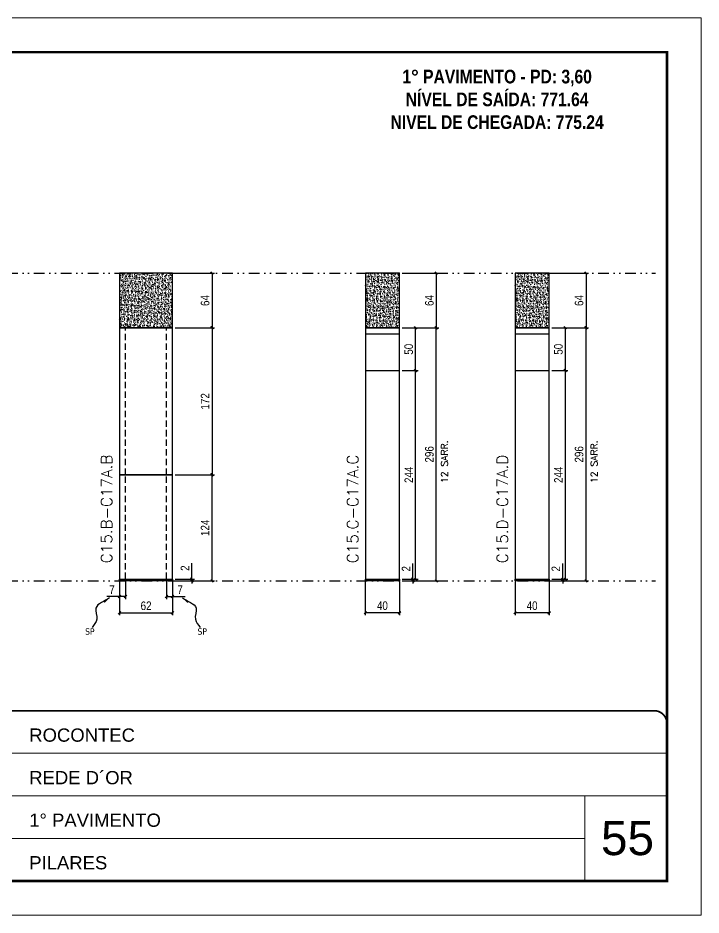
# Model space of a CAD drawing. Extents: x 2949 to 9203, y -16089 to 12527.
# Drawn here: x 6818 to 7618, y -3455 to -2405 of the extents above; entities that cross this region are included whole.
import ezdxf

# ---------------------------------------------------------------- set-up
doc = ezdxf.new("R2010")
doc.units = 0
for name, pattern in [('CONTINUO', [0]), ('DASHED', [0.75, 0.5, -0.25]), ('DIVIDE2', [0.625, 0.25, -0.125, 0, -0.125, 0, -0.125]), ('HIDDEN', [0.375, 0.25, -0.125])]:
    doc.linetypes.add(name, pattern=pattern)
for name, color, linetype, lineweight in [('CARIMBO', 255, 'Continuous', 9), ('Folhas', 255, 'Continuous', 9), ('SARRAFO DE PRESSAO', 251, 'DASHED', 9), ('Texto Seção', 7, 'Continuous', 15)]:
    doc.layers.add(name, color=color, linetype=linetype, lineweight=lineweight)
for name, color, linetype in [('COTA', 241, 'Continuous'), ('cotas', 4, 'Continuous'), ('NOMENCLATURA', 7, 'Continuous'), ('Nível', 160, 'Continuous'), ('Painéis', 200, 'Continuous'), ('SARR_2.2x7', 40, 'Continuous'), ('Sarrafo de Pressão', 42, 'HIDDEN'), ('texto', 7, 'Continuous')]:
    doc.layers.add(name, color=color, linetype=linetype)
doc.styles.add('ARIAL', font='arial.ttf')
doc.styles.add('COTA TECNICA', font='techl___.ttf', dxfattribs={"height": 10})
doc.styles.add('COTA TECNICA-50', font='techl___.ttf', dxfattribs={"height": 10})
doc.styles.add('REGUA-120', font='ROMANS.shx', dxfattribs={"height": 15})
doc.styles.add('ROMANC', font='techb___.ttf', dxfattribs={"height": 2.5})
doc.styles.add('ROMANS', font='romans.shx')
doc.styles.get("Standard").update_dxf_attribs({"font": 'arial.ttf'})
doc.dimstyles.new('COTA PAINEL-50', dxfattribs={"dimtxt": 10, "dimasz": 3, "dimexe": 3, "dimexo": 3, "dimgap": 3, "dimtad": 1, "dimdec": 1, "dimzin": 12, "dimdsep": 46, "dimtxsty": 'COTA TECNICA-50', "dimblk1": 'OBLIQUE', "dimblk2": 'OBLIQUE', "dimsah": 1, "dimcen": 0.9, "dimclrd": 4, "dimclre": 4, "dimclrt": 240, "dimadec": 1, "dimazin": 3, "dimtfac": 1, "dimtdec": 1, "dimtmove": 0, "dimatfit": 3, "dimfxl": 1, "dimtolj": 1, "dimtzin": 12, "dimarcsym": 0})
doc.dimstyles.new('PAINEL', dxfattribs={"dimtxt": 10, "dimasz": 3, "dimexe": 3, "dimexo": 3, "dimgap": 3, "dimtad": 1, "dimdec": 1, "dimzin": 12, "dimdsep": 46, "dimtxsty": 'COTA TECNICA', "dimblk1": 'OBLIQUE', "dimblk2": 'OBLIQUE', "dimsah": 1, "dimcen": 0.9, "dimclrd": 4, "dimclre": 4, "dimclrt": 240, "dimadec": 1, "dimazin": 3, "dimtfac": 1, "dimtdec": 1, "dimtmove": 0, "dimatfit": 3, "dimfxl": 1, "dimtolj": 1, "dimtzin": 12, "dimarcsym": 0})
doc.dimstyles.get("Standard").update_dxf_attribs({"dimtxt": 0.18, "dimasz": 0.18, "dimexe": 0.18, "dimexo": 0.0625, "dimgap": 0.09, "dimtad": 0, "dimtih": 1, "dimtoh": 1, "dimdec": 4, "dimzin": 0, "dimdsep": 46, "dimtxsty": 'Standard', "dimcen": 0.09, "dimadec": 0, "dimazin": 0, "dimtfac": 1, "dimtdec": 4, "dimtofl": 0, "dimtmove": 0, "dimatfit": 3, "dimfxl": 1, "dimtolj": 1, "dimtzin": 0, "dimarcsym": 0})

# ---------------------------------------------------------------- blocks, each defined once
blk = doc.blocks.new('9999999999')
at = {"color": 30, "linetype": 'CONTINUO'}
for p, q in [((98564.6, 34379.6), (99584, 34379.6)), ((98564.6, 34329.8), (99488, 34329.8)), ((99584, 34329.8), (99488, 34329.8)), ((99488, 34329.8), (99488, 34230.2)), ((98564.6, 34280), (99488, 34280))]:
    blk.add_line(p, q, dxfattribs=at)
at = {"color": 30, "linetype": 'CONTINUO', "const_width": 2}
blk.add_lwpolyline([(99584, 34230.2), (99584, 34414.4, 0.414214), (99569, 34429.4), (98229, 34429.4, 0.414214), (98214, 34414.4), (98214, 34245.2, 0.414214), (98229, 34230.2), (99584, 34230.2)], format="xyb", dxfattribs=at)
at = {"layer": 'Folhas'}
blk.add_lwpolyline([(98139, 34190.2), (99624, 34190.2), (99624, 35240.2), (98139, 35240.2)], close=True, dxfattribs=at)
at = {"layer": 'Folhas', "color": 30, "const_width": 3}
blk.add_lwpolyline([(98214, 34230.2), (99584, 34230.2), (99584, 35200.2), (98214, 35200.2)], close=True, dxfattribs=at)
at = {"color": 7, "linetype": 'Continuous', "ltscale": 5, "style": 'ARIAL'}
for s, height, p in [('ROCONTEC', 15.48, (98837.7, 34393.1)), ('REDE D´OR', 15.48, (98837.7, 34343.3)), ('1° PAVIMENTO', 15.483, (98837.7, 34293.5)), ('PILARES', 15.48, (98837.7, 34243.7))]:
    blk.add_text(s, height=height, dxfattribs=at).set_placement(p)
blk = doc.blocks.new('_Oblique')
at = {"color": 0, "linetype": 'ByBlock', "lineweight": -2}
blk.add_line((-0.5, -0.5), (0.5, 0.5), dxfattribs=at)
blk = doc.blocks.new('*D2170')
at = {"layer": 'COTA', "color": 4, "lineweight": -2, "transparency": 16777216}
for p, q in [((6937, -3064.5), (6937, -3103.9)), ((6999, -3064.5), (6999, -3103.9)), ((6937, -3100.9), (6999, -3100.9))]:
    blk.add_line(p, q, dxfattribs=at)
at = {"layer": 'Defpoints', "color": 0, "transparency": 16777216}
for p in [(6937, -3061.5), (6999, -3061.5), (6999, -3100.9)]:
    blk.add_point(p, dxfattribs=at)
at = {"layer": 'COTA', "color": 4, "lineweight": -2, "transparency": 16777216, "xscale": 3, "yscale": 3, "zscale": 3, "rotation": 180}
blk.add_blockref('_Oblique', (6937, -3100.9), dxfattribs=at)
at = {"layer": 'COTA', "color": 4, "lineweight": -2, "transparency": 16777216, "xscale": 3, "yscale": 3, "zscale": 3}
blk.add_blockref('_Oblique', (6999, -3100.9), dxfattribs=at)
at = {"layer": 'COTA', "color": 240, "transparency": 16777216, "insert": (6968, -3092.8), "char_height": 10, "attachment_point": 5, "style": 'COTA TECNICA'}
blk.add_mtext('\\A1;62', dxfattribs=at)
blk = doc.blocks.new('*D2171')
at = {"layer": 'COTA', "color": 4, "lineweight": -2, "transparency": 16777216}
for p, q in [((7002, -2939.5), (7048.2, -2939.5)), ((7045.2, -3063.5), (7045.2, -2939.5)), ((7002, -3063.5), (7048.2, -3063.5))]:
    blk.add_line(p, q, dxfattribs=at)
at = {"layer": 'Defpoints', "color": 0, "transparency": 16777216}
for p in [(6999, -2939.5), (7045.2, -2939.5), (6999, -3063.5)]:
    blk.add_point(p, dxfattribs=at)
at = {"layer": 'COTA', "color": 4, "lineweight": -2, "transparency": 16777216, "xscale": 3, "yscale": 3, "zscale": 3}
for p, rotation in [((7045.2, -2939.5), 90), ((7045.2, -3063.5), 270)]:
    blk.add_blockref('_Oblique', p, dxfattribs=dict(at, rotation=rotation))
at = {"layer": 'COTA', "color": 240, "transparency": 16777216, "insert": (7037.1, -3001.5), "char_height": 10, "attachment_point": 5, "rotation": 90, "style": 'COTA TECNICA-50'}
blk.add_mtext('\\A1;124', dxfattribs=at)
blk = doc.blocks.new('*D2172')
at = {"layer": 'COTA', "color": 4, "lineweight": -2, "transparency": 16777216}
for p, q in [((7021.5, -3061.5), (7021.5, -3042.7)), ((7002, -3061.5), (7024.5, -3061.5)), ((7002, -3063.5), (7024.5, -3063.5)), ((7021.5, -3063.5), (7021.5, -3061.5)), ((7021.5, -3063.5), (7021.5, -3066.5))]:
    blk.add_line(p, q, dxfattribs=at)
at = {"layer": 'Defpoints', "color": 0, "transparency": 16777216}
for p in [(6999, -3061.5), (6999, -3063.5), (7021.5, -3063.5)]:
    blk.add_point(p, dxfattribs=at)
at = {"layer": 'COTA', "color": 4, "lineweight": -2, "transparency": 16777216, "xscale": 3, "yscale": 3, "zscale": 3}
for p, rotation in [((7021.5, -3061.5), 270), ((7021.5, -3063.5), 90)]:
    blk.add_blockref('_Oblique', p, dxfattribs=dict(at, rotation=rotation))
at = {"layer": 'COTA', "color": 240, "transparency": 16777216, "insert": (7013.5, -3048.7), "char_height": 10, "attachment_point": 5, "rotation": 90, "style": 'COTA TECNICA-50'}
blk.add_mtext('\\A1;2', dxfattribs=at)
blk = doc.blocks.new('*D2173')
at = {"layer": 'COTA', "color": 4, "linetype": 'ByBlock', "lineweight": -2, "transparency": 16777216}
for p, q in [((7002, -2703.5), (7048.2, -2703.5)), ((7045.2, -2703.5), (7045.2, -2767.5)), ((7002, -2767.5), (7048.2, -2767.5))]:
    blk.add_line(p, q, dxfattribs=at)
at = {"layer": 'Defpoints', "color": 0, "linetype": 'ByBlock', "transparency": 16777216}
for p in [(6999, -2703.5), (6999, -2767.5), (7045.2, -2767.5)]:
    blk.add_point(p, dxfattribs=at)
at = {"layer": 'COTA', "color": 4, "linetype": 'ByBlock', "lineweight": -2, "transparency": 16777216, "xscale": 3, "yscale": 3, "zscale": 3}
for p, rotation in [((7045.2, -2703.5), 90), ((7045.2, -2767.5), 270)]:
    blk.add_blockref('_Oblique', p, dxfattribs=dict(at, rotation=rotation))
at = {"layer": 'COTA', "color": 240, "linetype": 'ByBlock', "transparency": 16777216, "insert": (7037.1, -2735.5), "char_height": 10, "attachment_point": 5, "rotation": 90, "style": 'COTA TECNICA'}
blk.add_mtext('\\A1;64', dxfattribs=at)
blk = doc.blocks.new('*D2187')
at = {"layer": 'COTA', "color": 4, "linetype": 'ByBlock', "lineweight": -2, "transparency": 16777216}
for p, q in [((7002, -2767.5), (7048.2, -2767.5)), ((7045.2, -2767.5), (7045.2, -2939.5)), ((7002, -2939.5), (7048.2, -2939.5))]:
    blk.add_line(p, q, dxfattribs=at)
at = {"layer": 'Defpoints', "color": 0, "linetype": 'ByBlock', "transparency": 16777216}
for p in [(6999, -2767.5), (6999, -2939.5), (7045.2, -2939.5)]:
    blk.add_point(p, dxfattribs=at)
at = {"layer": 'COTA', "color": 4, "linetype": 'ByBlock', "lineweight": -2, "transparency": 16777216, "xscale": 3, "yscale": 3, "zscale": 3}
for p, rotation in [((7045.2, -2767.5), 90), ((7045.2, -2939.5), 270)]:
    blk.add_blockref('_Oblique', p, dxfattribs=dict(at, rotation=rotation))
at = {"layer": 'COTA', "color": 240, "linetype": 'ByBlock', "transparency": 16777216, "insert": (7037.1, -2853.5), "char_height": 10, "attachment_point": 5, "rotation": 90, "style": 'COTA TECNICA'}
blk.add_mtext('\\A1;172', dxfattribs=at)
blk = doc.blocks.new('*D2174')
at = {"layer": 'COTA', "color": 4, "lineweight": -2, "transparency": 16777216}
for p, q in [((7224.6, -3064.5), (7224.6, -3103.8)), ((7264.6, -3064.5), (7264.6, -3103.8)), ((7224.6, -3100.8), (7264.6, -3100.8))]:
    blk.add_line(p, q, dxfattribs=at)
at = {"layer": 'Defpoints', "color": 0, "transparency": 16777216}
for p in [(7224.6, -3061.5), (7264.6, -3061.5), (7264.6, -3100.8)]:
    blk.add_point(p, dxfattribs=at)
at = {"layer": 'COTA', "color": 4, "lineweight": -2, "transparency": 16777216, "xscale": 3, "yscale": 3, "zscale": 3, "rotation": 180}
blk.add_blockref('_Oblique', (7224.6, -3100.8), dxfattribs=at)
at = {"layer": 'COTA', "color": 4, "lineweight": -2, "transparency": 16777216, "xscale": 3, "yscale": 3, "zscale": 3}
blk.add_blockref('_Oblique', (7264.6, -3100.8), dxfattribs=at)
at = {"layer": 'COTA', "color": 240, "transparency": 16777216, "insert": (7244.6, -3092.7), "char_height": 10, "attachment_point": 5, "style": 'COTA TECNICA'}
blk.add_mtext('\\A1;40', dxfattribs=at)
blk = doc.blocks.new('*D2175')
at = {"layer": 'COTA', "color": 4, "lineweight": -2, "transparency": 16777216}
for p, q in [((7267.6, -2767.5), (7310.7, -2767.5)), ((7307.7, -3063.5), (7307.7, -2767.5)), ((7267.6, -3063.5), (7310.7, -3063.5))]:
    blk.add_line(p, q, dxfattribs=at)
at = {"layer": 'Defpoints', "color": 0, "transparency": 16777216}
for p in [(7264.6, -2767.5), (7307.7, -2767.5), (7264.6, -3063.5)]:
    blk.add_point(p, dxfattribs=at)
at = {"layer": 'COTA', "color": 4, "lineweight": -2, "transparency": 16777216, "xscale": 3, "yscale": 3, "zscale": 3}
for p, rotation in [((7307.7, -2767.5), 90), ((7307.7, -3063.5), 270)]:
    blk.add_blockref('_Oblique', p, dxfattribs=dict(at, rotation=rotation))
at = {"layer": 'COTA', "color": 240, "transparency": 16777216, "insert": (7299.6, -2915.5), "char_height": 10, "attachment_point": 5, "rotation": 90, "style": 'COTA TECNICA'}
blk.add_mtext('\\A1;296', dxfattribs=at)
blk = doc.blocks.new('*D2176')
at = {"layer": 'COTA', "color": 4, "lineweight": -2, "transparency": 16777216}
for p, q in [((7280.3, -3061.5), (7280.3, -3043.3)), ((7267.6, -3061.5), (7283.3, -3061.5)), ((7267.6, -3063.5), (7283.3, -3063.5)), ((7280.3, -3063.5), (7280.3, -3061.5)), ((7280.3, -3063.5), (7280.3, -3066.5))]:
    blk.add_line(p, q, dxfattribs=at)
at = {"layer": 'Defpoints', "color": 0, "transparency": 16777216}
for p in [(7264.6, -3061.5), (7264.6, -3063.5), (7280.3, -3061.5)]:
    blk.add_point(p, dxfattribs=at)
at = {"layer": 'COTA', "color": 4, "lineweight": -2, "transparency": 16777216, "xscale": 3, "yscale": 3, "zscale": 3}
for p, rotation in [((7280.3, -3061.5), 270), ((7280.3, -3063.5), 90)]:
    blk.add_blockref('_Oblique', p, dxfattribs=dict(at, rotation=rotation))
at = {"layer": 'COTA', "color": 240, "transparency": 16777216, "insert": (7272.3, -3049.4), "char_height": 10, "attachment_point": 5, "rotation": 90, "style": 'COTA TECNICA-50'}
blk.add_mtext('\\A1;2', dxfattribs=at)
blk = doc.blocks.new('*D2188')
at = {"layer": 'COTA', "color": 4, "linetype": 'ByBlock', "lineweight": -2, "transparency": 16777216}
for p, q in [((7267.6, -2817.5), (7286.5, -2817.5)), ((7283.5, -3061.5), (7283.5, -2817.5)), ((7267.6, -3061.5), (7286.5, -3061.5))]:
    blk.add_line(p, q, dxfattribs=at)
at = {"layer": 'Defpoints', "color": 0, "linetype": 'ByBlock', "transparency": 16777216}
for p in [(7264.6, -2817.5), (7283.5, -2817.5), (7264.6, -3061.5)]:
    blk.add_point(p, dxfattribs=at)
at = {"layer": 'COTA', "color": 4, "linetype": 'ByBlock', "lineweight": -2, "transparency": 16777216, "xscale": 3, "yscale": 3, "zscale": 3}
for p, rotation in [((7283.5, -2817.5), 90), ((7283.5, -3061.5), 270)]:
    blk.add_blockref('_Oblique', p, dxfattribs=dict(at, rotation=rotation))
at = {"layer": 'COTA', "color": 240, "linetype": 'ByBlock', "transparency": 16777216, "insert": (7275.5, -2939.5), "char_height": 10, "attachment_point": 5, "rotation": 90, "style": 'COTA TECNICA'}
blk.add_mtext('\\A1;244', dxfattribs=at)
blk = doc.blocks.new('*D2189')
at = {"layer": 'COTA', "color": 4, "linetype": 'ByBlock', "lineweight": -2, "transparency": 16777216}
for p, q in [((7267.6, -2767.5), (7286.5, -2767.5)), ((7283.5, -2817.5), (7283.5, -2767.5)), ((7267.6, -2817.5), (7286.5, -2817.5))]:
    blk.add_line(p, q, dxfattribs=at)
at = {"layer": 'Defpoints', "color": 0, "linetype": 'ByBlock', "transparency": 16777216}
for p in [(7264.6, -2767.5), (7283.5, -2767.5), (7264.6, -2817.5)]:
    blk.add_point(p, dxfattribs=at)
at = {"layer": 'COTA', "color": 4, "linetype": 'ByBlock', "lineweight": -2, "transparency": 16777216, "xscale": 3, "yscale": 3, "zscale": 3}
for p, rotation in [((7283.5, -2767.5), 90), ((7283.5, -2817.5), 270)]:
    blk.add_blockref('_Oblique', p, dxfattribs=dict(at, rotation=rotation))
at = {"layer": 'COTA', "color": 240, "linetype": 'ByBlock', "transparency": 16777216, "insert": (7275.4, -2792.5), "char_height": 10, "attachment_point": 5, "rotation": 90, "style": 'COTA TECNICA'}
blk.add_mtext('\\A1;50', dxfattribs=at)
blk = doc.blocks.new('*D2177')
at = {"layer": 'COTA', "color": 4, "lineweight": -2, "transparency": 16777216}
for p, q in [((7399.8, -3064.5), (7399.8, -3103.8)), ((7439.8, -3064.5), (7439.8, -3103.8)), ((7399.8, -3100.8), (7439.8, -3100.8))]:
    blk.add_line(p, q, dxfattribs=at)
at = {"layer": 'Defpoints', "color": 0, "transparency": 16777216}
for p in [(7399.8, -3061.5), (7439.8, -3061.5), (7439.8, -3100.8)]:
    blk.add_point(p, dxfattribs=at)
at = {"layer": 'COTA', "color": 4, "lineweight": -2, "transparency": 16777216, "xscale": 3, "yscale": 3, "zscale": 3, "rotation": 180}
blk.add_blockref('_Oblique', (7399.8, -3100.8), dxfattribs=at)
at = {"layer": 'COTA', "color": 4, "lineweight": -2, "transparency": 16777216, "xscale": 3, "yscale": 3, "zscale": 3}
blk.add_blockref('_Oblique', (7439.8, -3100.8), dxfattribs=at)
at = {"layer": 'COTA', "color": 240, "transparency": 16777216, "insert": (7419.8, -3092.7), "char_height": 10, "attachment_point": 5, "style": 'COTA TECNICA'}
blk.add_mtext('\\A1;40', dxfattribs=at)
blk = doc.blocks.new('*D2178')
at = {"layer": 'COTA', "color": 4, "lineweight": -2, "transparency": 16777216}
for p, q in [((7442.8, -2767.5), (7485.9, -2767.5)), ((7482.9, -3063.5), (7482.9, -2767.5)), ((7442.8, -3063.5), (7485.9, -3063.5))]:
    blk.add_line(p, q, dxfattribs=at)
at = {"layer": 'Defpoints', "color": 0, "transparency": 16777216}
for p in [(7439.8, -2767.5), (7482.9, -2767.5), (7439.8, -3063.5)]:
    blk.add_point(p, dxfattribs=at)
at = {"layer": 'COTA', "color": 4, "lineweight": -2, "transparency": 16777216, "xscale": 3, "yscale": 3, "zscale": 3}
for p, rotation in [((7482.9, -2767.5), 90), ((7482.9, -3063.5), 270)]:
    blk.add_blockref('_Oblique', p, dxfattribs=dict(at, rotation=rotation))
at = {"layer": 'COTA', "color": 240, "transparency": 16777216, "insert": (7474.8, -2915.5), "char_height": 10, "attachment_point": 5, "rotation": 90, "style": 'COTA TECNICA'}
blk.add_mtext('\\A1;296', dxfattribs=at)
blk = doc.blocks.new('*D2179')
at = {"layer": 'COTA', "color": 4, "lineweight": -2, "transparency": 16777216}
for p, q in [((7455.6, -3061.5), (7455.6, -3043.3)), ((7442.8, -3061.5), (7458.6, -3061.5)), ((7442.8, -3063.5), (7458.6, -3063.5)), ((7455.6, -3063.5), (7455.6, -3061.5)), ((7455.6, -3063.5), (7455.6, -3066.5))]:
    blk.add_line(p, q, dxfattribs=at)
at = {"layer": 'Defpoints', "color": 0, "transparency": 16777216}
for p in [(7439.8, -3061.5), (7439.8, -3063.5), (7455.6, -3061.5)]:
    blk.add_point(p, dxfattribs=at)
at = {"layer": 'COTA', "color": 4, "lineweight": -2, "transparency": 16777216, "xscale": 3, "yscale": 3, "zscale": 3}
for p, rotation in [((7455.6, -3061.5), 270), ((7455.6, -3063.5), 90)]:
    blk.add_blockref('_Oblique', p, dxfattribs=dict(at, rotation=rotation))
at = {"layer": 'COTA', "color": 240, "transparency": 16777216, "insert": (7447.6, -3049.4), "char_height": 10, "attachment_point": 5, "rotation": 90, "style": 'COTA TECNICA-50'}
blk.add_mtext('\\A1;2', dxfattribs=at)
blk = doc.blocks.new('*D2190')
at = {"layer": 'COTA', "color": 4, "linetype": 'ByBlock', "lineweight": -2, "transparency": 16777216}
for p, q in [((7442.8, -2817.5), (7461.7, -2817.5)), ((7458.7, -3061.5), (7458.7, -2817.5)), ((7442.8, -3061.5), (7461.7, -3061.5))]:
    blk.add_line(p, q, dxfattribs=at)
at = {"layer": 'Defpoints', "color": 0, "linetype": 'ByBlock', "transparency": 16777216}
for p in [(7439.8, -2817.5), (7458.7, -2817.5), (7439.8, -3061.5)]:
    blk.add_point(p, dxfattribs=at)
at = {"layer": 'COTA', "color": 4, "linetype": 'ByBlock', "lineweight": -2, "transparency": 16777216, "xscale": 3, "yscale": 3, "zscale": 3}
for p, rotation in [((7458.7, -2817.5), 90), ((7458.7, -3061.5), 270)]:
    blk.add_blockref('_Oblique', p, dxfattribs=dict(at, rotation=rotation))
at = {"layer": 'COTA', "color": 240, "linetype": 'ByBlock', "transparency": 16777216, "insert": (7450.6, -2939.5), "char_height": 10, "attachment_point": 5, "rotation": 90, "style": 'COTA TECNICA'}
blk.add_mtext('\\A1;244', dxfattribs=at)
blk = doc.blocks.new('*D2191')
at = {"layer": 'COTA', "color": 4, "linetype": 'ByBlock', "lineweight": -2, "transparency": 16777216}
for p, q in [((7442.8, -2767.5), (7461.7, -2767.5)), ((7458.7, -2817.5), (7458.7, -2767.5)), ((7442.8, -2817.5), (7461.7, -2817.5))]:
    blk.add_line(p, q, dxfattribs=at)
at = {"layer": 'Defpoints', "color": 0, "linetype": 'ByBlock', "transparency": 16777216}
for p in [(7439.8, -2767.5), (7458.7, -2767.5), (7439.8, -2817.5)]:
    blk.add_point(p, dxfattribs=at)
at = {"layer": 'COTA', "color": 4, "linetype": 'ByBlock', "lineweight": -2, "transparency": 16777216, "xscale": 3, "yscale": 3, "zscale": 3}
for p, rotation in [((7458.7, -2767.5), 90), ((7458.7, -2817.5), 270)]:
    blk.add_blockref('_Oblique', p, dxfattribs=dict(at, rotation=rotation))
at = {"layer": 'COTA', "color": 240, "linetype": 'ByBlock', "transparency": 16777216, "insert": (7450.6, -2792.5), "char_height": 10, "attachment_point": 5, "rotation": 90, "style": 'COTA TECNICA'}
blk.add_mtext('\\A1;50', dxfattribs=at)
blk = doc.blocks.new('*D2192')
at = {"layer": 'cotas', "color": 4, "linetype": 'ByBlock', "lineweight": -2, "transparency": 16777216}
for p, q in [((7267.6, -2703.5), (7310.7, -2703.5)), ((7307.7, -2703.5), (7307.7, -2767.5)), ((7267.6, -2767.5), (7310.7, -2767.5))]:
    blk.add_line(p, q, dxfattribs=at)
at = {"layer": 'Defpoints', "color": 0, "linetype": 'ByBlock', "transparency": 16777216}
for p in [(7264.6, -2703.5), (7264.6, -2767.5), (7307.7, -2767.5)]:
    blk.add_point(p, dxfattribs=at)
at = {"layer": 'cotas', "color": 4, "linetype": 'ByBlock', "lineweight": -2, "transparency": 16777216, "xscale": 3, "yscale": 3, "zscale": 3}
for p, rotation in [((7307.7, -2703.5), 90), ((7307.7, -2767.5), 270)]:
    blk.add_blockref('_Oblique', p, dxfattribs=dict(at, rotation=rotation))
at = {"layer": 'cotas', "color": 240, "linetype": 'ByBlock', "transparency": 16777216, "insert": (7299.6, -2735.5), "char_height": 10, "attachment_point": 5, "rotation": 90, "style": 'COTA TECNICA'}
blk.add_mtext('\\A1;64', dxfattribs=at)
blk = doc.blocks.new('*D2193')
at = {"layer": 'cotas', "color": 4, "linetype": 'ByBlock', "lineweight": -2, "transparency": 16777216}
for p, q in [((7442.8, -2703.5), (7485.9, -2703.5)), ((7482.9, -2703.5), (7482.9, -2767.5)), ((7442.8, -2767.5), (7485.9, -2767.5))]:
    blk.add_line(p, q, dxfattribs=at)
at = {"layer": 'Defpoints', "color": 0, "linetype": 'ByBlock', "transparency": 16777216}
for p in [(7439.8, -2703.5), (7439.8, -2767.5), (7482.9, -2767.5)]:
    blk.add_point(p, dxfattribs=at)
at = {"layer": 'cotas', "color": 4, "linetype": 'ByBlock', "lineweight": -2, "transparency": 16777216, "xscale": 3, "yscale": 3, "zscale": 3}
for p, rotation in [((7482.9, -2703.5), 90), ((7482.9, -2767.5), 270)]:
    blk.add_blockref('_Oblique', p, dxfattribs=dict(at, rotation=rotation))
at = {"layer": 'cotas', "color": 240, "linetype": 'ByBlock', "transparency": 16777216, "insert": (7474.8, -2735.5), "char_height": 10, "attachment_point": 5, "rotation": 90, "style": 'COTA TECNICA'}
blk.add_mtext('\\A1;64', dxfattribs=at)
blk = doc.blocks.new('*D2182')
at = {"layer": 'COTA', "color": 4, "lineweight": -2, "transparency": 16777216}
for p, q in [((6944, -3064.5), (6944, -3085)), ((6937, -3066.5), (6937, -3085)), ((6937, -3082), (6922.2, -3082)), ((6944, -3082), (6937, -3082))]:
    blk.add_line(p, q, dxfattribs=at)
at = {"layer": 'Defpoints', "color": 0, "transparency": 16777216}
for p in [(6937, -3063.5), (6944, -3061.5), (6937, -3082)]:
    blk.add_point(p, dxfattribs=at)
at = {"layer": 'COTA', "color": 4, "lineweight": -2, "transparency": 16777216, "xscale": 3, "yscale": 3, "zscale": 3, "rotation": 180}
blk.add_blockref('_Oblique', (6937, -3082), dxfattribs=at)
at = {"layer": 'COTA', "color": 4, "lineweight": -2, "transparency": 16777216, "xscale": 3, "yscale": 3, "zscale": 3}
blk.add_blockref('_Oblique', (6944, -3082), dxfattribs=at)
at = {"layer": 'COTA', "color": 240, "transparency": 16777216, "insert": (6928.1, -3073.9), "char_height": 10, "attachment_point": 5, "style": 'COTA TECNICA-50'}
blk.add_mtext('\\A1;7', dxfattribs=at)
blk = doc.blocks.new('*D2183')
at = {"layer": 'COTA', "color": 4, "lineweight": -2, "transparency": 16777216}
for p, q in [((6992, -3064.5), (6992, -3085)), ((6999, -3066.5), (6999, -3085)), ((6992, -3082), (6999, -3082)), ((6999, -3082), (7013.7, -3082))]:
    blk.add_line(p, q, dxfattribs=at)
at = {"layer": 'Defpoints', "color": 0, "transparency": 16777216}
for p in [(6992, -3061.5), (6999, -3063.5), (6999, -3082)]:
    blk.add_point(p, dxfattribs=at)
at = {"layer": 'COTA', "color": 4, "lineweight": -2, "transparency": 16777216, "xscale": 3, "yscale": 3, "zscale": 3, "rotation": 180}
blk.add_blockref('_Oblique', (6992, -3082), dxfattribs=at)
at = {"layer": 'COTA', "color": 4, "lineweight": -2, "transparency": 16777216, "xscale": 3, "yscale": 3, "zscale": 3}
blk.add_blockref('_Oblique', (6999, -3082), dxfattribs=at)
at = {"layer": 'COTA', "color": 240, "transparency": 16777216, "insert": (7007.8, -3073.9), "char_height": 10, "attachment_point": 5, "style": 'COTA TECNICA-50'}
blk.add_mtext('\\A1;7', dxfattribs=at)

msp = doc.modelspace()

# ---------------------------------------------------------------- hatches: boundary and pattern name
at = {"layer": 'COTA', "linetype": 'ByBlock'}
h = msp.add_hatch(dxfattribs=at)
h.set_pattern_fill('AR-CONC', color=256, scale=0.03)
h.set_pattern_definition([(50, (-122931.9665, -28433.346), (5.46554007, -0.47817257), [0.5715, -6.2865]), (355, (-122931.9665, -28433.346), (-1.05730264, 5.73170536), [0.4572, -5.02921753]), (100.4514447, (-122931.511, -28433.386), (4.40823741, 5.25353256), [0.48570026, -5.34270734]), (46.1842, (-122931.9665, -28431.822), (8.13237123, -1.26126984), [0.85725, -9.42975]), (96.6355576, (-122931.289, -28431.927), (7.122124, 7.42278374), [0.7285507, -8.01406824]), (351.184151, (-122931.9665, -28431.822), (7.122124, 7.42278374), [0.685799, -7.54379196]), (21, (-122931.2045, -28432.203), (4.54843174, -3.06795595), [0.5715, -6.2865]), (326, (-122931.2045, -28432.203), (1.85406085, 5.52563898), [0.4572, -5.0292]), (71.451445, (-122930.8255, -28432.4587), (6.40249258, 2.45768307), [0.48570026, -5.34269813]), (37.5, (-122931.9665, -28433.346), (0.092658098, 2.536651166), [0, -4.96824, 0, -5.1054, 0, -5.04825]), (7.5, (-122931.9665, -28433.346), (2.004589875, 3.005417245), [0, -2.91084, 0, -4.85394, 0, -1.92405]), (327.5, (-122933.6658, -28433.346), (4.067717855, -0.17186232), [0, -1.905, 0, -5.9436, 0, -7.8867]), (317.5, (-122934.4278, -28433.346), (4.44387544, 0.76279473), [0, -2.4765, 0, -3.94716, 0, -5.6007])])
h.paths.add_polyline_path([(6936.96, -2767.46), (6998.96, -2767.46), (6998.96, -2703.46), (6936.96, -2703.46)])
h = msp.add_hatch(dxfattribs=at)
h.set_pattern_fill('AR-CONC', color=256, scale=0.03)
h.set_pattern_definition([(50, (-122901.9665, -28456.346), (5.46554007, -0.47817257), [0.5715, -6.2865]), (355, (-122901.9665, -28456.346), (-1.05730264, 5.73170536), [0.4572, -5.02921753]), (100.4514447, (-122901.511, -28456.386), (4.40823741, 5.25353256), [0.48570026, -5.34270734]), (46.1842, (-122901.9665, -28454.822), (8.13237123, -1.26126984), [0.85725, -9.42975]), (96.6355576, (-122901.289, -28454.927), (7.122124, 7.42278374), [0.7285507, -8.01406824]), (351.184151, (-122901.9665, -28454.822), (7.122124, 7.42278374), [0.685799, -7.54379196]), (21, (-122901.2045, -28455.203), (4.54843174, -3.06795595), [0.5715, -6.2865]), (326, (-122901.2045, -28455.203), (1.85406085, 5.52563898), [0.4572, -5.0292]), (71.451445, (-122900.8255, -28455.4587), (6.40249258, 2.45768307), [0.48570026, -5.34269813]), (37.5, (-122901.9665, -28456.346), (0.092658098, 2.536651166), [0, -4.96824, 0, -5.1054, 0, -5.04825]), (7.5, (-122901.9665, -28456.346), (2.004589875, 3.005417245), [0, -2.91084, 0, -4.85394, 0, -1.92405]), (327.5, (-122903.6658, -28456.346), (4.067717855, -0.17186232), [0, -1.905, 0, -5.9436, 0, -7.8867]), (317.5, (-122904.4278, -28456.346), (4.44387544, 0.76279473), [0, -2.4765, 0, -3.94716, 0, -5.6007])])
h.paths.add_polyline_path([(7264.64, -2703.46), (7224.64, -2703.46), (7224.64, -2767.46), (7264.64, -2767.46)])
h = msp.add_hatch(dxfattribs=at)
h.set_pattern_fill('AR-CONC', color=256, scale=0.03)
h.set_pattern_definition([(50, (-122726.794, -28456.346), (5.46554007, -0.47817257), [0.5715, -6.2865]), (355, (-122726.794, -28456.346), (-1.05730264, 5.73170536), [0.4572, -5.02921753]), (100.4514447, (-122726.3384, -28456.386), (4.40823741, 5.25353256), [0.48570026, -5.34270734]), (46.1842, (-122726.794, -28454.822), (8.13237123, -1.26126984), [0.85725, -9.42975]), (96.6355576, (-122726.116, -28454.927), (7.122124, 7.42278374), [0.7285507, -8.01406824]), (351.184151, (-122726.794, -28454.822), (7.122124, 7.42278374), [0.685799, -7.54379196]), (21, (-122726.032, -28455.203), (4.54843174, -3.06795595), [0.5715, -6.2865]), (326, (-122726.032, -28455.203), (1.85406085, 5.52563898), [0.4572, -5.0292]), (71.451445, (-122725.653, -28455.4587), (6.40249258, 2.45768307), [0.48570026, -5.34269813]), (37.5, (-122726.7939, -28456.346), (0.092658098, 2.536651166), [0, -4.96824, 0, -5.1054, 0, -5.04825]), (7.5, (-122726.7939, -28456.346), (2.004589875, 3.005417245), [0, -2.91084, 0, -4.85394, 0, -1.92405]), (327.5, (-122728.4931, -28456.346), (4.067717855, -0.17186232), [0, -1.905, 0, -5.9436, 0, -7.8867]), (317.5, (-122729.255, -28456.346), (4.44387544, 0.76279473), [0, -2.4765, 0, -3.94716, 0, -5.6007])])
h.paths.add_polyline_path([(7439.81, -2703.46), (7399.81, -2703.46), (7399.81, -2767.46), (7439.81, -2767.46)])

# ---------------------------------------------------------------- linework, layer by layer
for points in [[(6936.96, -2767.46), (6998.96, -2767.46), (6998.96, -2703.46), (6936.96, -2703.46)], [(7224.64, -2767.46), (7264.64, -2767.46), (7264.64, -2703.46), (7224.64, -2703.46)], [(7399.81, -2767.46), (7439.81, -2767.46), (7439.81, -2703.46), (7399.81, -2703.46)]]:
    msp.add_lwpolyline(points, close=True, dxfattribs=at)
at = {"layer": 'Nível', "color": 4, "linetype": 'DIVIDE2', "ltscale": 50}
for p, q in [((6553.69, -2703.46), (7564.03, -2703.46)), ((6553.69, -3063.46), (7564.03, -3063.46))]:
    msp.add_line(p, q, dxfattribs=at)
at = {"layer": 'Painéis'}
for p, q in [((6998.96, -2767.46), (6936.96, -2767.46)), ((7224.64, -2767.46), (7264.64, -2767.46)), ((7399.81, -2767.46), (7439.81, -2767.46)), ((7224.64, -2817.46), (7264.64, -2817.46)), ((7399.81, -2817.46), (7439.81, -2817.46))]:
    msp.add_line(p, q, dxfattribs=at)
for points in [[(6936.96, -2939.46), (6998.96, -2939.46), (6998.96, -2767.46), (6936.96, -2767.46)], [(7224.64, -3061.46), (7264.64, -3061.46), (7264.64, -2767.46), (7224.64, -2767.46)], [(7399.81, -3061.46), (7439.81, -3061.46), (7439.81, -2767.46), (7399.81, -2767.46)], [(6936.96, -3061.46), (6998.96, -3061.46), (6998.96, -2939.46), (6936.96, -2939.46)], [(6936.96, -3061.46), (6998.96, -3061.46), (6998.96, -3063.46), (6936.96, -3063.46)], [(7224.64, -3061.46), (7264.64, -3061.46), (7264.64, -3063.46), (7224.64, -3063.46)], [(7399.81, -3061.46), (7439.81, -3061.46), (7439.81, -3063.46), (7399.81, -3063.46)]]:
    msp.add_lwpolyline(points, close=True, dxfattribs=at)
at = {"layer": 'SARR_2.2x7'}
for p, q in [((7224.64, -2774.46), (7264.64, -2774.46)), ((7399.81, -2774.46), (7439.81, -2774.46))]:
    msp.add_line(p, q, dxfattribs=at)
at = {"layer": 'Sarrafo de Pressão', "ltscale": 30}
for p, q in [((6943.96, -2939.46), (6943.96, -2767.46)), ((6991.96, -2939.46), (6991.96, -2767.46)), ((6943.96, -3061.46), (6943.96, -2939.46)), ((6991.96, -3061.46), (6991.96, -2939.46))]:
    msp.add_line(p, q, dxfattribs=at)

# ---------------------------------------------------------------- block references
at = {"layer": 'SARRAFO DE PRESSAO', "color": 6, "linetype": 'ByBlock'}
msp.add_blockref('9999999999', (-92006.44, -37644.95), dxfattribs=at)

# ---------------------------------------------------------------- texts
at = {"layer": 'CARIMBO', "style": 'ARIAL'}
msp.add_text('55', height=40, dxfattribs=at).set_placement((7500.39, -3384.6))
at = {"layer": 'NOMENCLATURA', "color": 2, "insert": (7378.86, -2438.68), "char_height": 16, "attachment_point": 2, "style": 'ROMANC'}
msp.add_mtext_dynamic_manual_height_columns('\\P1° PAVIMENTO - PD: 3,60\\PNÍVEL DE SAÍDA: 771.64\\PNIVEL DE CHEGADA: 775.24', width=300.2766, gutter_width=1, heights=[0], dxfattribs=at)
at = {"layer": 'texto', "color": 0, "char_height": 7.5, "attachment_point": 5}
for insert in [(6902.18, -3122.95), (7033.74, -3122.95)]:
    msp.add_mtext('{\\fTahoma|b0|i0|c0|p34;\\C4;SP}', dxfattribs=dict(at, insert=insert))
at = {"layer": 'Texto Seção', "linetype": 'Continuous', "style": 'ROMANS'}
for p in [(7321.22, -2949.11), (7496.39, -2949.11)]:
    msp.add_text('12 SARR.', height=8, rotation=90, dxfattribs=at).set_placement(p)
at = {"layer": 'Texto Seção', "char_height": 13, "width": 285.3299, "attachment_point": 7, "rotation": 90, "style": 'REGUA-120'}
for s, insert in [('C15.B-C17A.B', (6928.29, -3042.99)), ('C15.C-C17A.C', (7216.3, -3042.99)), ('C15.D-C17A.D', (7391.48, -3042.99))]:
    msp.add_mtext(s, dxfattribs=dict(at, insert=insert))

# ---------------------------------------------------------------- dimensions: what is measured, and where the dimension line sits
at = {"layer": 'COTA', "linetype": 'ByBlock'}
dim = msp.add_linear_dim(base=(7045.2, -2767.46), p1=(6998.96, -2703.46), p2=(6998.96, -2767.46), angle=90, dimstyle='PAINEL', dxfattribs=at)
dim.commit()
dim.dimension.update_dxf_attribs({"geometry": '*D2173', "text_midpoint": (7045.2, -2735.46), "dimtype": 160})
for base, p1, p2, picture, middle in [((7045.2, -2939.46), (6998.96, -2767.46), (6998.96, -2939.46), '*D2187', (7037.13, -2853.46)), ((7283.54, -2767.46), (7264.64, -2817.46), (7264.64, -2767.46), '*D2189', (7275.43, -2792.46)), ((7458.72, -2767.46), (7439.81, -2817.46), (7439.81, -2767.46), '*D2191', (7450.61, -2792.46)), ((7283.54, -2817.46), (7264.64, -3061.46), (7264.64, -2817.46), '*D2188', (7275.47, -2939.46)), ((7458.72, -2817.46), (7439.81, -3061.46), (7439.81, -2817.46), '*D2190', (7450.64, -2939.46))]:
    dim = msp.add_linear_dim(base=base, p1=p1, p2=p2, angle=90, dimstyle='PAINEL', dxfattribs=at)
    dim.commit()
    dim.dimension.update_dxf_attribs({"geometry": picture, "text_midpoint": middle})
at = {"layer": 'COTA'}
for base, p1, p2, picture, middle in [((7307.72, -2767.46), (7264.64, -3063.46), (7264.64, -2767.46), '*D2175', (7299.59, -2915.46)), ((7482.89, -2767.46), (7439.81, -3063.46), (7439.81, -2767.46), '*D2178', (7474.76, -2915.46))]:
    dim = msp.add_linear_dim(base=base, p1=p1, p2=p2, angle=90, dimstyle='PAINEL', override={"dimarcsym": 2}, dxfattribs=at)
    dim.commit()
    dim.dimension.update_dxf_attribs({"geometry": picture, "text_midpoint": middle})
for base, p1, p2, angle, picture, middle in [((7045.2, -2939.46), (6998.96, -3063.46), (6998.96, -2939.46), 90, '*D2171', (7037.13, -3001.46)), ((6936.96, -3081.97), (6943.96, -3061.46), (6936.96, -3063.46), 180, '*D2182', (6928.1, -3073.9))]:
    dim = msp.add_linear_dim(base=base, p1=p1, p2=p2, angle=angle, dimstyle='COTA PAINEL-50', dxfattribs=at)
    dim.commit()
    dim.dimension.update_dxf_attribs({"geometry": picture, "text_midpoint": middle})
for base, p1, p2, picture, middle in [((7021.49, -3063.46), (6998.96, -3061.46), (6998.96, -3063.46), '*D2172', (7021.49, -3048.71)), ((7280.28, -3061.46), (7264.64, -3063.46), (7264.64, -3061.46), '*D2176', (7280.28, -3049.4)), ((7455.56, -3061.46), (7439.81, -3063.46), (7439.81, -3061.46), '*D2179', (7455.56, -3049.4))]:
    dim = msp.add_linear_dim(base=base, p1=p1, p2=p2, angle=90, dimstyle='COTA PAINEL-50', dxfattribs=at)
    dim.commit()
    dim.dimension.update_dxf_attribs({"geometry": picture, "text_midpoint": middle, "dimtype": 160})
for base, p1, p2, picture, middle in [((6998.96, -3100.91), (6936.96, -3061.46), (6998.96, -3061.46), '*D2170', (6967.96, -3092.81)), ((7264.64, -3100.8), (7224.64, -3061.46), (7264.64, -3061.46), '*D2174', (7244.64, -3092.7)), ((7439.81, -3100.8), (7399.81, -3061.46), (7439.81, -3061.46), '*D2177', (7419.81, -3092.7))]:
    dim = msp.add_linear_dim(base=base, p1=p1, p2=p2, dimstyle='PAINEL', override={"dimarcsym": 2}, dxfattribs=at)
    dim.commit()
    dim.dimension.update_dxf_attribs({"geometry": picture, "text_midpoint": middle})
dim = msp.add_linear_dim(base=(6998.96, -3081.97), p1=(6991.96, -3061.46), p2=(6998.96, -3063.46), dimstyle='COTA PAINEL-50', dxfattribs=at)
dim.commit()
dim.dimension.update_dxf_attribs({"geometry": '*D2183', "text_midpoint": (7007.83, -3073.9)})
at = {"layer": 'cotas', "linetype": 'ByBlock'}
for base, p1, p2, picture, middle in [((7307.72, -2767.46), (7264.64, -2703.46), (7264.64, -2767.46), '*D2192', (7299.62, -2735.46)), ((7482.89, -2767.46), (7439.81, -2703.46), (7439.81, -2767.46), '*D2193', (7474.79, -2735.46))]:
    dim = msp.add_linear_dim(base=base, p1=p1, p2=p2, angle=90, dimstyle='PAINEL', dxfattribs=at)
    dim.commit()
    dim.dimension.update_dxf_attribs({"geometry": picture, "text_midpoint": middle})

# ---------------------------------------------------------------- leaders
at = {"layer": 'COTA', "path_type": 1}
for points in [[(6925.13, -3083.64), (6909.35, -3095.47), (6910.27, -3108.48), (6904.72, -3118.26)], [(7010.79, -3083.64), (7026.58, -3095.47), (7025.65, -3108.48), (7031.2, -3118.26)]]:
    msp.add_leader(points, dimstyle='Standard', override={"dimasz": 8}, dxfattribs=at)

doc.saveas('drawing.dxf')
